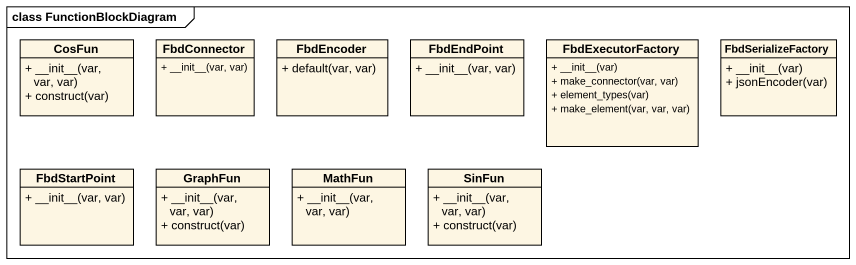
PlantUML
@startuml
mainframe class FunctionBlockDiagram
hide circle
hide empty members
skinparam classAttributeIconSize 0
class CosFun {
  + ~__init~__(var, var, var)
  + construct(var)
}
class FbdConnector {
  + ~__init~__(var, var)
}
class FbdEncoder {
  + default(var, var)
}
class FbdEndPoint {
  + ~__init~__(var, var)
}
class FbdExecutorFactory {
  + ~__init~__(var)
  + make_connector(var, var)
  + element_types(var)
  + make_element(var, var, var)
}
class FbdSerializeFactory {
  + ~__init~__(var)
  + jsonEncoder(var)
}
class FbdStartPoint {
  + ~__init~__(var, var)
}
class GraphFun {
  + ~__init~__(var, var, var)
  + construct(var)
}
class MathFun {
  + ~__init~__(var, var, var)
}
class SinFun {
  + ~__init~__(var, var, var)
  + construct(var)
}
@enduml
